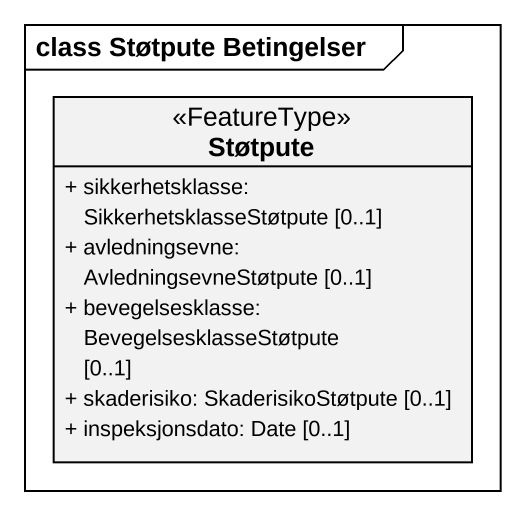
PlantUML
@startuml
mainframe class Støtpute Betingelser
hide circle
hide empty members
skinparam classAttributeIconSize 0
class Støtpute <<FeatureType>> {
  + sikkerhetsklasse: SikkerhetsklasseStøtpute [0..1]
  + avledningsevne: AvledningsevneStøtpute [0..1]
  + bevegelsesklasse: BevegelsesklasseStøtpute [0..1]
  + skaderisiko: SkaderisikoStøtpute [0..1]
  + inspeksjonsdato: Date [0..1]
}
@enduml
